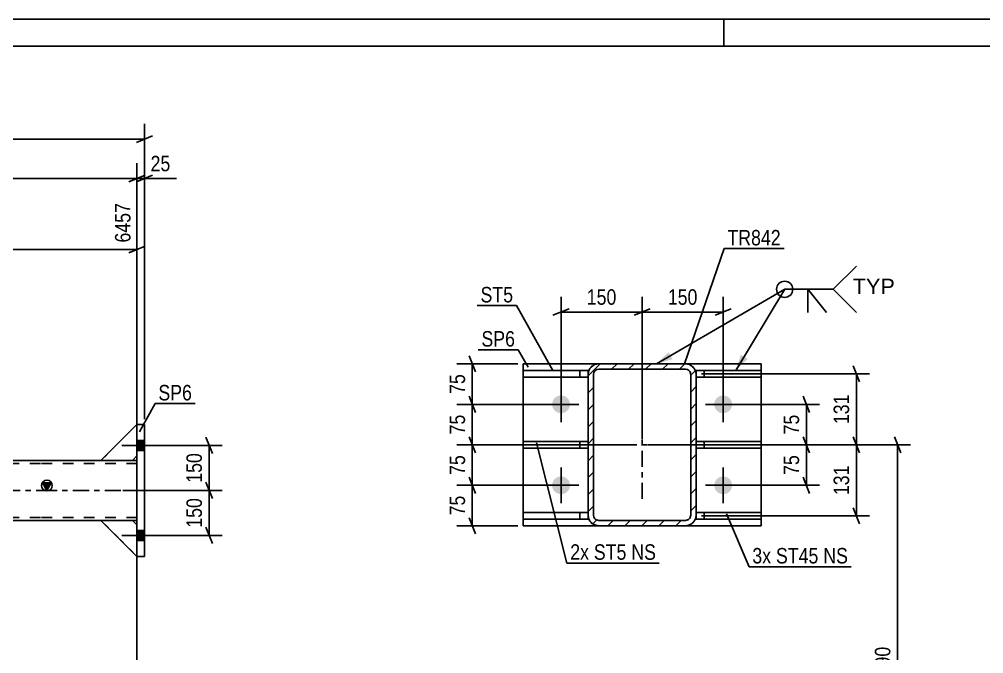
# Model space of a CAD drawing. Header units: millimetres. Extents: x 0 to 841, y 0 to 594.
# Drawn here: x 290.6 to 469.1, y 476.5 to 594 of the extents above; entities that cross this region are included whole.
import ezdxf

# ---------------------------------------------------------------- set-up
doc = ezdxf.new("R2010")
doc.units = ezdxf.units.MM
doc.linetypes.add('DXK_LINE_DOT2', pattern=[3.9198, 1.9599, -1.9599])
doc.linetypes.add('DXK_LINE_DOT3', pattern=[5.9187, 2.979, -0.9799, 0.9799, -0.9799])
doc.styles.add('Arial', font='ARIAL.TTF', dxfattribs={"height": 0.2})
doc.styles.add('Arial Narrow', font='ARIALN.TTF', dxfattribs={"height": 0.2})

# ---------------------------------------------------------------- blocks, each defined once
blk = doc.blocks.new('Unknown-761545952-1128 - 13924')
at = {"color": 5, "linetype": 'Continuous'}
for p, q in [((841, 594), (0, 594)), ((421, 589), (421, 594)), ((836, 589), (5, 589))]:
    blk.add_line(p, q, dxfattribs=at)
blk = doc.blocks.new('Part-761545952-5241 - 5232')
at = {"color": 2, "linetype": 'Continuous'}
for p, q in [((312.38, 494.52), (312.38, 518.96)), ((313.77, 518.96), (312.38, 518.96)), ((313.77, 518.96), (313.77, 494.52)), ((313.77, 494.52), (312.38, 494.52))]:
    blk.add_line(p, q, dxfattribs=at)
blk = doc.blocks.new('Part-761545952-5280 - 5232')
at = {"color": 7, "linetype": 'DXK_LINE_DOT2'}
for p, q in [((311.55, 501.18), (305.72, 501.18)), ((305.72, 501.18), (312.38, 494.52)), ((312.38, 494.52), (305.72, 501.18)), ((312.38, 500.35), (311.55, 501.18)), ((312.38, 500.35), (311.55, 501.18)), ((312.38, 494.52), (312.38, 500.35)), ((312.38, 500.35), (312.38, 500.35)), ((312.38, 494.52), (312.38, 500.35)), ((312.38, 494.52), (312.38, 494.52))]:
    blk.add_line(p, q, dxfattribs=at)
blk = doc.blocks.new('Part-761545952-5283 - 5232')
at = {"color": 2, "linetype": 'Continuous'}
for p, q in [((311.55, 501.18), (305.72, 501.18)), ((305.72, 501.18), (312.38, 494.52)), ((312.38, 500.35), (311.55, 501.18))]:
    blk.add_line(p, q, dxfattribs=at)
at = {"color": 7, "linetype": 'DXK_LINE_DOT2'}
for p, q in [((312.38, 494.52), (305.72, 501.18)), ((312.38, 500.35), (311.55, 501.18)), ((312.38, 494.52), (312.38, 500.35)), ((312.38, 500.35), (312.38, 500.35)), ((312.38, 494.52), (312.38, 500.35)), ((312.38, 494.52), (312.38, 494.52))]:
    blk.add_line(p, q, dxfattribs=at)
blk = doc.blocks.new('Part-761545952-5286 - 5232')
at = {"color": 7, "linetype": 'DXK_LINE_DOT2'}
for p, q in [((311.55, 501.18), (305.72, 501.18)), ((305.72, 501.18), (312.38, 494.52)), ((312.38, 494.52), (305.72, 501.18)), ((312.38, 500.35), (311.55, 501.18)), ((312.38, 500.35), (311.55, 501.18)), ((312.38, 494.52), (312.38, 500.35)), ((312.38, 500.35), (312.38, 500.35)), ((312.38, 494.52), (312.38, 500.35)), ((312.38, 494.52), (312.38, 494.52))]:
    blk.add_line(p, q, dxfattribs=at)
blk = doc.blocks.new('Part-761545952-5289 - 5232')
at = {"color": 7, "linetype": 'DXK_LINE_DOT2'}
for p, q in [((305.72, 512.29), (312.38, 518.96)), ((312.38, 518.96), (305.72, 512.29)), ((312.38, 518.96), (312.38, 513.13)), ((312.38, 518.96), (312.38, 518.96)), ((312.38, 513.13), (312.38, 518.96)), ((311.55, 512.29), (305.72, 512.29)), ((311.55, 512.29), (312.38, 513.13)), ((312.38, 513.13), (311.55, 512.29)), ((312.38, 513.13), (312.38, 513.13))]:
    blk.add_line(p, q, dxfattribs=at)
blk = doc.blocks.new('Part-761545952-5292 - 5232')
at = {"color": 2, "linetype": 'Continuous'}
for p, q in [((312.38, 518.96), (305.72, 512.29)), ((305.72, 512.29), (305.72, 512.29)), ((311.55, 512.29), (305.72, 512.29)), ((312.38, 513.13), (311.55, 512.29)), ((311.55, 512.29), (311.55, 512.29))]:
    blk.add_line(p, q, dxfattribs=at)
at = {"color": 7, "linetype": 'DXK_LINE_DOT2'}
for p, q in [((305.72, 512.29), (312.38, 518.96)), ((312.38, 518.96), (312.38, 513.13)), ((312.38, 518.96), (312.38, 518.96)), ((312.38, 518.96), (312.38, 513.13)), ((312.38, 513.13), (311.55, 512.29)), ((312.38, 513.13), (312.38, 513.13))]:
    blk.add_line(p, q, dxfattribs=at)
blk = doc.blocks.new('Part-761545952-5295 - 5232')
at = {"color": 7, "linetype": 'DXK_LINE_DOT2'}
for p, q in [((305.72, 512.29), (312.38, 518.96)), ((312.38, 518.96), (305.72, 512.29)), ((312.38, 518.96), (312.38, 513.13)), ((312.38, 518.96), (312.38, 518.96)), ((312.38, 513.13), (312.38, 518.96)), ((311.55, 512.29), (305.72, 512.29)), ((311.55, 512.29), (312.38, 513.13)), ((312.38, 513.13), (311.55, 512.29)), ((312.38, 513.13), (312.38, 513.13))]:
    blk.add_line(p, q, dxfattribs=at)
blk = doc.blocks.new('Part-761545952-5318 - 5232')
at = {"linetype": 'Continuous'}
blk.add_hatch(color=2, dxfattribs=at).paths.add_polyline_path([(295.72, 506.74), (294.92, 508.14), (296.52, 508.14)])
at = {"color": 2, "linetype": 'Continuous'}
for p, q in [((294.51, 512.29), (106.31, 512.29)), ((305.72, 512.29), (294.61, 512.29)), ((312.38, 512.29), (311.55, 512.29)), ((312.38, 511.18), (312.38, 502.29)), ((295.72, 506.74), (294.92, 508.14)), ((294.92, 508.14), (296.52, 508.14)), ((296.52, 508.14), (295.72, 506.74)), ((294.51, 501.18), (68.82, 501.18)), ((305.72, 501.18), (294.61, 501.18)), ((312.38, 501.18), (311.55, 501.18))]:
    blk.add_line(p, q, dxfattribs=at)
at = {"color": 7, "linetype": 'DXK_LINE_DOT2'}
for p, q in [((311.55, 512.29), (305.72, 512.29)), ((312.38, 512.29), (312.38, 511.18)), ((312.38, 512.29), (312.38, 511.97)), ((294.51, 511.74), (68.82, 511.74)), ((312.38, 511.74), (294.61, 511.74)), ((294.51, 501.74), (68.82, 501.74)), ((312.38, 501.74), (294.61, 501.74)), ((312.38, 501.18), (312.38, 502.29)), ((311.55, 501.18), (305.72, 501.18))]:
    blk.add_line(p, q, dxfattribs=at)
at = {"color": 7, "linetype": 'DXK_LINE_DOT3'}
for p, q in [((68.82, 506.74), (294.51, 506.74)), ((294.61, 506.74), (312.38, 506.74))]:
    blk.add_line(p, q, dxfattribs=at)
at = {"color": 2, "linetype": 'Continuous'}
blk.add_circle((295.72, 507.64), 1, dxfattribs=at)
blk = doc.blocks.new('Bolt-761545952-5321 - 5232')
at = {"linetype": 'Continuous'}
for points in [[(312.38, 515.99), (312.38, 514.15), (313.77, 514.15), (313.77, 515.99)], [(312.38, 515.99), (312.38, 514.15), (313.77, 514.15), (313.77, 515.99)], [(312.38, 499.32), (312.38, 497.49), (313.77, 497.49), (313.77, 499.32)], [(312.38, 499.32), (312.38, 497.49), (313.77, 497.49), (313.77, 499.32)]]:
    blk.add_hatch(color=1, dxfattribs=at).paths.add_polyline_path(points)
at = {"color": 1, "linetype": 'Continuous'}
for p, q in [((313.77, 515.99), (312.38, 515.99)), ((313.77, 515.99), (312.38, 515.99)), ((316.22, 515.07), (309.61, 515.07)), ((316.22, 515.07), (309.61, 515.07)), ((313.77, 514.15), (312.38, 514.15)), ((313.77, 514.15), (312.38, 514.15)), ((316.22, 498.4), (309.61, 498.4)), ((316.22, 498.4), (309.61, 498.4)), ((313.77, 499.32), (312.38, 499.32)), ((313.77, 499.32), (312.38, 499.32)), ((313.77, 497.49), (312.38, 497.49)), ((313.77, 497.49), (312.38, 497.49))]:
    blk.add_line(p, q, dxfattribs=at)
blk = doc.blocks.new('Part-761545952-1465 - 1422')
at = {"color": 2, "linetype": 'Continuous'}
for p, q in [((397.86, 530.18), (383.86, 530.18)), ((383.86, 530.18), (383.86, 500.18)), ((427.86, 530.18), (413.86, 530.18)), ((427.86, 530.18), (427.86, 500.18)), ((383.86, 500.18), (397.86, 500.18)), ((427.86, 500.18), (413.86, 500.18))]:
    blk.add_line(p, q, dxfattribs=at)
at = {"color": 7, "linetype": 'DXK_LINE_DOT2'}
for p, q in [((413.86, 530.18), (397.86, 530.18)), ((413.86, 500.18), (397.86, 500.18))]:
    blk.add_line(p, q, dxfattribs=at)
blk = doc.blocks.new('Part-761545952-1569 - 1422')
at = {"linetype": 'Continuous'}
h = blk.add_hatch(dxfattribs=at)
h.set_pattern_fill('', scale=0.7, style=0, pattern_type=0)
h.set_pattern_definition([(45, (415.7083, 528.9498), (-1.57154, 1.57154), [])])
h.paths.add_polyline_path([(415.86, 528.18), (415.71, 528.95), (415.27, 529.6), (414.63, 530.03), (413.86, 530.18), (397.86, 530.18), (397.1, 530.03), (396.45, 529.6), (396.01, 528.95), (395.86, 528.18), (395.86, 502.18), (396.01, 501.42), (396.45, 500.77), (397.1, 500.34), (397.86, 500.18), (413.86, 500.18), (414.63, 500.34), (415.27, 500.77), (415.71, 501.42), (415.86, 502.18)])
h.paths.add_polyline_path([(414.78, 501.8), (414.57, 501.48), (414.24, 501.26), (413.86, 501.18), (397.86, 501.18), (397.48, 501.26), (397.15, 501.48), (396.94, 501.8), (396.86, 502.18), (396.86, 528.18), (396.94, 528.57), (397.15, 528.89), (397.48, 529.11), (397.86, 529.18), (413.86, 529.18), (414.24, 529.11), (414.57, 528.89), (414.78, 528.57), (414.86, 528.18), (414.86, 502.18)])
at = {"color": 7, "linetype": 'DXK_LINE_DOT2'}
for p, q in [((397.1, 530.03), (397.86, 530.18)), ((397.86, 530.18), (413.86, 530.18)), ((413.86, 530.18), (414.63, 530.03)), ((395.86, 528.18), (396.01, 528.95)), ((396.94, 528.57), (396.86, 528.18)), ((397.86, 529.18), (397.48, 529.11)), ((397.86, 529.18), (413.86, 529.18)), ((414.24, 529.11), (413.86, 529.18)), ((414.86, 528.18), (414.78, 528.57)), ((415.71, 528.95), (415.86, 528.18)), ((395.86, 528.18), (395.86, 502.18)), ((396.86, 502.18), (396.86, 528.18)), ((414.86, 502.18), (414.86, 528.18)), ((415.86, 528.18), (415.86, 502.18)), ((396.01, 501.42), (395.86, 502.18)), ((396.86, 502.18), (396.94, 501.8)), ((414.78, 501.8), (414.86, 502.18)), ((415.86, 502.18), (415.71, 501.42)), ((397.86, 500.18), (397.1, 500.34)), ((397.48, 501.26), (397.86, 501.18)), ((397.86, 501.18), (413.86, 501.18)), ((397.86, 500.18), (413.86, 500.18)), ((413.86, 501.18), (414.24, 501.26)), ((414.63, 500.34), (413.86, 500.18))]:
    blk.add_line(p, q, dxfattribs=at)
at = {"color": 2, "linetype": 'Continuous'}
for p, q in [((397.86, 530.18), (397.1, 530.03)), ((397.86, 530.18), (413.86, 530.18)), ((414.63, 530.03), (413.86, 530.18)), ((396.01, 528.95), (395.86, 528.18)), ((396.86, 528.18), (396.94, 528.57)), ((397.48, 529.11), (397.86, 529.18)), ((397.86, 529.18), (413.86, 529.18)), ((413.86, 529.18), (414.24, 529.11)), ((414.78, 528.57), (414.86, 528.18)), ((415.86, 528.18), (415.71, 528.95)), ((395.86, 502.18), (395.86, 528.18)), ((396.86, 502.18), (396.86, 528.18)), ((414.86, 502.18), (414.86, 528.18)), ((415.86, 502.18), (415.86, 528.18)), ((395.86, 502.18), (396.01, 501.42)), ((396.94, 501.8), (396.86, 502.18)), ((414.86, 502.18), (414.78, 501.8)), ((415.71, 501.42), (415.86, 502.18)), ((397.1, 500.34), (397.86, 500.18)), ((397.86, 501.18), (397.48, 501.26)), ((397.86, 501.18), (413.86, 501.18)), ((397.86, 500.18), (413.86, 500.18)), ((414.24, 501.26), (413.86, 501.18)), ((413.86, 500.18), (414.63, 500.34))]:
    blk.add_line(p, q, dxfattribs=at)
at = {"color": 7, "linetype": 'DXK_LINE_DOT3'}
for p, q in [((405.86, 505.18), (405.86, 525.18)), ((395.86, 515.18), (415.86, 515.18))]:
    blk.add_line(p, q, dxfattribs=at)
at = {"color": 7, "linetype": 'DXK_LINE_DOT2'}
for centre, radius, start, end in [((397.86, 528.18), 2, 112.5, 157.5), ((397.86, 528.18), 1, 112.5, 157.5), ((413.86, 528.18), 1, 22.5, 67.5), ((413.86, 528.18), 2, 22.5, 67.5), ((397.86, 502.18), 1, 202.5, 247.5), ((413.86, 502.18), 1, 292.5, 337.5), ((397.86, 502.18), 2, 202.5, 247.5), ((413.86, 502.18), 2, 292.5, 337.5)]:
    blk.add_arc(centre, radius, start, end, dxfattribs=at)
at = {"color": 2, "linetype": 'Continuous'}
for centre, radius, start, end in [((397.86, 528.18), 2, 112.5, 157.5), ((397.86, 528.18), 1, 112.5, 157.5), ((413.86, 528.18), 1, 22.5, 67.5), ((413.86, 528.18), 2, 22.5, 67.5), ((397.86, 502.18), 1, 202.5, 247.5), ((413.86, 502.18), 1, 292.5, 337.5), ((397.86, 502.18), 2, 202.5, 247.5), ((413.86, 502.18), 2, 292.5, 337.5)]:
    blk.add_arc(centre, radius, start, end, dxfattribs=at)
blk = doc.blocks.new('Bolt-761545952-1578 - 1422')
at = {"linetype": 'Continuous'}
for points in [[(389.21, 522.68, -1), (392.51, 522.68, -1)], [(419.21, 522.68, -1), (422.51, 522.68, -1)], [(389.21, 507.68, -1), (392.51, 507.68, -1)], [(419.21, 507.68, -1), (422.51, 507.68, -1)]]:
    blk.add_hatch(color=1, dxfattribs=at).paths.add_polyline_path(points)
at = {"color": 1, "linetype": 'Continuous'}
for p, q in [((390.86, 519.38), (390.86, 525.98)), ((420.86, 519.38), (420.86, 525.98)), ((387.56, 522.68), (394.16, 522.68)), ((417.56, 522.68), (424.16, 522.68)), ((390.86, 504.38), (390.86, 510.98)), ((420.86, 504.38), (420.86, 510.98)), ((387.56, 507.68), (394.16, 507.68)), ((417.56, 507.68), (424.16, 507.68))]:
    blk.add_line(p, q, dxfattribs=at)
blk = doc.blocks.new('Part-761545952-1611 - 1422')
at = {"color": 2, "linetype": 'Continuous'}
for p, q in [((383.86, 501.43), (383.86, 502.63)), ((383.86, 502.63), (395.86, 502.63)), ((395.86, 501.43), (395.86, 502.18)), ((395.86, 501.43), (383.86, 501.43)), ((395.86, 501.43), (395.86, 501.43))]:
    blk.add_line(p, q, dxfattribs=at)
at = {"color": 7, "linetype": 'DXK_LINE_DOT2'}
for p, q in [((383.86, 502.63), (394.36, 502.63)), ((394.36, 501.43), (394.36, 502.63)), ((394.36, 502.63), (395.86, 502.63)), ((395.86, 502.18), (395.86, 502.63)), ((383.86, 501.43), (394.36, 501.43)), ((394.36, 501.43), (395.86, 501.43)), ((395.86, 501.43), (395.86, 501.43))]:
    blk.add_line(p, q, dxfattribs=at)
blk = doc.blocks.new('Part-761545952-1616 - 1422')
at = {"color": 2, "linetype": 'Continuous'}
for p, q in [((383.86, 527.73), (383.86, 528.93)), ((383.86, 528.93), (395.86, 528.93)), ((395.86, 528.93), (395.86, 528.18)), ((395.86, 527.73), (383.86, 527.73))]:
    blk.add_line(p, q, dxfattribs=at)
at = {"color": 7, "linetype": 'DXK_LINE_DOT2'}
for p, q in [((383.86, 528.93), (394.36, 528.93)), ((394.36, 527.73), (394.36, 528.93)), ((394.36, 528.93), (395.86, 528.93)), ((383.86, 527.73), (394.36, 527.73)), ((394.36, 527.73), (395.86, 527.73)), ((395.86, 528.18), (395.86, 527.73)), ((395.86, 527.73), (395.86, 527.73))]:
    blk.add_line(p, q, dxfattribs=at)
blk = doc.blocks.new('Part-761545952-1621 - 1422')
at = {"color": 2, "linetype": 'Continuous'}
for p, q in [((383.86, 514.58), (383.86, 515.78)), ((383.86, 515.78), (395.86, 515.78)), ((395.86, 514.58), (383.86, 514.58))]:
    blk.add_line(p, q, dxfattribs=at)
at = {"color": 7, "linetype": 'DXK_LINE_DOT2'}
for p, q in [((383.86, 515.78), (394.36, 515.78)), ((394.36, 514.58), (394.36, 515.78)), ((394.36, 515.78), (395.86, 515.78)), ((395.86, 515.78), (395.86, 514.58)), ((383.86, 514.58), (394.36, 514.58)), ((394.36, 514.58), (395.86, 514.58)), ((395.86, 514.58), (395.86, 514.58))]:
    blk.add_line(p, q, dxfattribs=at)
blk = doc.blocks.new('Part-761545952-1626 - 1422')
at = {"color": 2, "linetype": 'Continuous'}
for p, q in [((415.86, 502.63), (427.86, 502.63)), ((415.86, 501.43), (415.86, 502.18)), ((427.86, 502.63), (427.86, 501.43)), ((427.86, 501.43), (415.86, 501.43))]:
    blk.add_line(p, q, dxfattribs=at)
at = {"color": 7, "linetype": 'DXK_LINE_DOT2'}
for p, q in [((417.36, 502.63), (415.86, 502.63)), ((415.86, 502.63), (415.86, 502.63)), ((415.86, 502.18), (415.86, 502.63)), ((427.86, 502.63), (417.36, 502.63)), ((417.36, 502.63), (417.36, 501.43)), ((417.36, 501.43), (415.86, 501.43)), ((417.36, 501.43), (427.86, 501.43))]:
    blk.add_line(p, q, dxfattribs=at)
blk = doc.blocks.new('Part-761545952-1631 - 1422')
at = {"color": 2, "linetype": 'Continuous'}
for p, q in [((415.86, 528.93), (415.86, 528.93)), ((415.86, 528.93), (427.86, 528.93)), ((415.86, 528.93), (415.86, 528.18)), ((427.86, 528.93), (427.86, 527.73)), ((427.86, 527.73), (415.86, 527.73))]:
    blk.add_line(p, q, dxfattribs=at)
at = {"color": 7, "linetype": 'DXK_LINE_DOT2'}
for p, q in [((417.36, 528.93), (415.86, 528.93)), ((427.86, 528.93), (417.36, 528.93)), ((417.36, 528.93), (417.36, 527.73)), ((415.86, 527.73), (415.86, 528.18)), ((417.36, 527.73), (415.86, 527.73)), ((417.36, 527.73), (427.86, 527.73))]:
    blk.add_line(p, q, dxfattribs=at)
blk = doc.blocks.new('Part-761545952-1636 - 1422')
at = {"color": 2, "linetype": 'Continuous'}
for p, q in [((415.86, 515.78), (427.86, 515.78)), ((427.86, 515.78), (427.86, 514.58)), ((427.86, 514.58), (415.86, 514.58))]:
    blk.add_line(p, q, dxfattribs=at)
at = {"color": 7, "linetype": 'DXK_LINE_DOT2'}
for p, q in [((417.36, 515.78), (415.86, 515.78)), ((415.86, 515.78), (415.86, 515.78)), ((415.86, 515.78), (415.86, 514.58)), ((427.86, 515.78), (417.36, 515.78)), ((417.36, 515.78), (417.36, 514.58)), ((415.86, 514.58), (417.36, 514.58)), ((417.36, 514.58), (427.86, 514.58))]:
    blk.add_line(p, q, dxfattribs=at)
blk = doc.blocks.new('StraightDimension-761545952-5564 - 5232')
at = {"color": 7, "linetype": 'Continuous'}
for p, q in [((325.15, 508.24), (326.35, 505.24)), ((309.74, 506.74), (328.15, 506.74)), ((325.75, 498.4), (325.75, 506.74)), ((326.35, 496.9), (325.15, 499.9)), ((314.77, 498.4), (328.15, 498.4))]:
    blk.add_line(p, q, dxfattribs=at)
at = {"color": 0}
blk.add_wipeout([(325, 505.91), (320.8, 505.91), (320.8, 499.23), (325, 499.23)], dxfattribs=at)
at = {"color": 3, "style": 'Arial Narrow'}
blk.add_text('150', height=2.863, rotation=90.0002, dxfattribs=at).set_placement((324.4, 499.83))
blk = doc.blocks.new('StraightDimension-761545952-5476 - 5232')
at = {"color": 7, "linetype": 'Continuous'}
for p, q in [((312.38, 513.29), (312.38, 559.96)), ((310.88, 550.75), (313.88, 551.95)), ((100.93, 551.35), (312.38, 551.35))]:
    blk.add_line(p, q, dxfattribs=at)
at = {"color": 0, "linetype": 'Continuous'}
blk.add_wipeout([(311.78, 560.56), (307.58, 560.56), (307.58, 552.05), (311.78, 552.05)], dxfattribs=at)
at = {"color": 3, "linetype": 'Continuous', "style": 'Arial Narrow'}
blk.add_text('6457', height=2.863, rotation=90.0002, dxfattribs=at).set_placement((311.18, 552.65))
blk = doc.blocks.new('StraightDimension-761545952-5408 - 5232')
at = {"color": 7, "linetype": 'Continuous'}
blk.add_line((312.38, 500.18), (312.38, 461.55), dxfattribs=at)
blk = doc.blocks.new('StraightDimension-761545952-5575 - 5232')
at = {"color": 7, "linetype": 'Continuous'}
for p, q in [((325.15, 516.57), (326.35, 513.57)), ((314.77, 515.07), (328.15, 515.07)), ((325.75, 506.74), (325.75, 515.07)), ((326.35, 505.24), (325.15, 508.24)), ((309.74, 506.74), (328.15, 506.74))]:
    blk.add_line(p, q, dxfattribs=at)
at = {"color": 0}
blk.add_wipeout([(325, 514.25), (320.8, 514.25), (320.8, 507.56), (325, 507.56)], dxfattribs=at)
at = {"color": 3, "style": 'Arial Narrow'}
blk.add_text('150', height=2.863, rotation=90.0002, dxfattribs=at).set_placement((324.4, 508.16))
blk = doc.blocks.new('StraightDimension-761545952-5494 - 5232')
at = {"color": 7, "linetype": 'Continuous'}
for p, q in [((313.77, 519.96), (313.77, 574.65)), ((50.94, 571.8), (313.77, 571.8)), ((312.27, 571.2), (315.27, 572.4))]:
    blk.add_line(p, q, dxfattribs=at)
blk = doc.blocks.new('StraightDimension-761545952-9293 - 5232')
at = {"color": 7, "linetype": 'Continuous'}
for p, q in [((312.38, 519.96), (312.38, 567.35)), ((313.77, 519.96), (313.77, 567.35)), ((310.88, 563.9), (313.88, 565.1)), ((315.27, 565.1), (312.27, 563.9)), ((312.38, 564.5), (313.77, 564.5))]:
    blk.add_line(p, q, dxfattribs=at)
at = {"color": 0}
blk.add_wipeout([(319.15, 565.25), (319.15, 569.45), (314.3, 569.45), (314.3, 565.25)], dxfattribs=at)
at = {"color": 7, "linetype": 'Continuous'}
blk.add_line((313.77, 564.5), (319.68, 564.5), dxfattribs=at)
blk.add_line((313.77, 564.5), (319.68, 564.5), dxfattribs=at)
at = {"color": 3, "style": 'Arial Narrow'}
blk.add_text('25', height=2.863, dxfattribs=at).set_placement((314.9, 565.85))
blk = doc.blocks.new('StraightDimension-761545952-9294 - 5232')
at = {"color": 7, "linetype": 'Continuous'}
for p, q in [((312.38, 519.96), (312.38, 567.35)), ((50.94, 564.5), (312.38, 564.5)), ((310.88, 563.9), (313.88, 565.1))]:
    blk.add_line(p, q, dxfattribs=at)
blk = doc.blocks.new('StraightDimension-761545952-13148 - 1422')
at = {"color": 7, "linetype": 'Continuous'}
for p, q in [((373.84, 509.18), (375.04, 506.18)), ((389.86, 507.68), (371.59, 507.68)), ((374.44, 500.18), (374.44, 507.68)), ((375.04, 498.68), (373.84, 501.68)), ((382.86, 500.18), (371.59, 500.18))]:
    blk.add_line(p, q, dxfattribs=at)
at = {"color": 0}
blk.add_wipeout([(373.69, 506.36), (369.49, 506.36), (369.49, 501.51), (373.69, 501.51)], dxfattribs=at)
at = {"color": 3, "style": 'Arial Narrow'}
blk.add_text('75', height=2.863, rotation=90.0002, dxfattribs=at).set_placement((373.09, 502.11))
blk = doc.blocks.new('StraightDimension-761545952-13146 - 1422')
at = {"color": 7, "linetype": 'Continuous'}
for p, q in [((373.84, 524.18), (375.04, 521.18)), ((389.86, 522.68), (371.59, 522.68)), ((374.44, 515.18), (374.44, 522.68)), ((375.04, 513.68), (373.84, 516.68)), ((404.86, 515.18), (371.59, 515.18))]:
    blk.add_line(p, q, dxfattribs=at)
at = {"color": 0}
blk.add_wipeout([(373.69, 521.36), (369.49, 521.36), (369.49, 516.51), (373.69, 516.51)], dxfattribs=at)
at = {"color": 3, "style": 'Arial Narrow'}
blk.add_text('75', height=2.863, rotation=90.0002, dxfattribs=at).set_placement((373.09, 517.11))
blk = doc.blocks.new('StraightDimension-761545952-13266 - 1422')
at = {"color": 7, "linetype": 'Continuous'}
for p, q in [((435.66, 516.68), (436.86, 513.68)), ((406.86, 515.18), (438.66, 515.18)), ((436.26, 507.68), (436.26, 515.18)), ((436.86, 506.18), (435.66, 509.18)), ((421.86, 507.68), (438.66, 507.68))]:
    blk.add_line(p, q, dxfattribs=at)
at = {"color": 0}
blk.add_wipeout([(435.51, 513.86), (431.31, 513.86), (431.31, 509.01), (435.51, 509.01)], dxfattribs=at)
at = {"color": 3, "style": 'Arial Narrow'}
blk.add_text('75', height=2.863, rotation=90.0002, dxfattribs=at).set_placement((434.91, 509.61))
blk = doc.blocks.new('StraightDimension-761545952-13017 - 1422')
at = {"color": 7, "linetype": 'Continuous'}
for p, q in [((390.86, 523.68), (390.86, 542.62)), ((405.86, 516.18), (405.86, 542.62)), ((392.36, 540.37), (389.36, 539.17)), ((390.86, 539.77), (405.86, 539.77)), ((404.36, 539.17), (407.36, 540.37))]:
    blk.add_line(p, q, dxfattribs=at)
at = {"color": 0}
blk.add_wipeout([(401.7, 540.52), (401.7, 544.72), (395.02, 544.72), (395.02, 540.52)], dxfattribs=at)
at = {"color": 3, "style": 'Arial Narrow'}
blk.add_text('150', height=2.863, dxfattribs=at).set_placement((395.62, 541.12))
blk = doc.blocks.new('StraightDimension-761545952-13145 - 1422')
at = {"color": 7, "linetype": 'Continuous'}
for p, q in [((382.86, 530.18), (371.59, 530.18)), ((373.84, 531.68), (375.04, 528.68)), ((374.44, 522.68), (374.44, 530.18)), ((375.04, 521.18), (373.84, 524.18)), ((389.86, 522.68), (371.59, 522.68))]:
    blk.add_line(p, q, dxfattribs=at)
at = {"color": 0}
blk.add_wipeout([(373.69, 528.86), (369.49, 528.86), (369.49, 524.01), (373.69, 524.01)], dxfattribs=at)
at = {"color": 3, "style": 'Arial Narrow'}
blk.add_text('75', height=2.863, rotation=90.0002, dxfattribs=at).set_placement((373.09, 524.61))
blk = doc.blocks.new('StraightDimension-761545952-13239 - 1422')
at = {"color": 7, "linetype": 'Continuous'}
for p, q in [((446.11, 513.68), (444.91, 516.68)), ((416.86, 515.18), (447.91, 515.18)), ((445.51, 502.03), (445.51, 515.18)), ((444.91, 503.53), (446.11, 500.53)), ((416.86, 502.03), (447.91, 502.03))]:
    blk.add_line(p, q, dxfattribs=at)
at = {"color": 0}
blk.add_wipeout([(444.76, 511.95), (440.56, 511.95), (440.56, 505.27), (444.76, 505.27)], dxfattribs=at)
at = {"color": 3, "style": 'Arial Narrow'}
blk.add_text('131', height=2.863, rotation=90.0002, dxfattribs=at).set_placement((444.16, 505.87))
blk = doc.blocks.new('StraightDimension-761545952-13016 - 1422')
at = {"color": 7, "linetype": 'Continuous'}
for p, q in [((405.86, 516.18), (405.86, 542.62)), ((420.86, 523.68), (420.86, 542.62)), ((407.36, 540.37), (404.36, 539.17)), ((405.86, 539.77), (420.86, 539.77)), ((419.36, 539.17), (422.36, 540.37))]:
    blk.add_line(p, q, dxfattribs=at)
at = {"color": 0}
blk.add_wipeout([(416.7, 540.52), (416.7, 544.72), (410.02, 544.72), (410.02, 540.52)], dxfattribs=at)
at = {"color": 3, "style": 'Arial Narrow'}
blk.add_text('150', height=2.863, dxfattribs=at).set_placement((410.62, 541.12))
blk = doc.blocks.new('StraightDimension-761545952-13147 - 1422')
at = {"color": 7, "linetype": 'Continuous'}
for p, q in [((373.84, 516.68), (375.04, 513.68)), ((404.86, 515.18), (371.59, 515.18)), ((374.44, 507.68), (374.44, 515.18)), ((375.04, 506.18), (373.84, 509.18)), ((389.86, 507.68), (371.59, 507.68))]:
    blk.add_line(p, q, dxfattribs=at)
at = {"color": 0}
blk.add_wipeout([(373.69, 513.86), (369.49, 513.86), (369.49, 509.01), (373.69, 509.01)], dxfattribs=at)
at = {"color": 3, "style": 'Arial Narrow'}
blk.add_text('75', height=2.863, rotation=90.0002, dxfattribs=at).set_placement((373.09, 509.61))
blk = doc.blocks.new('StraightDimension-761545952-13407 - 1422')
at = {"color": 7, "linetype": 'Continuous'}
for p, q in [((453.74, 513.68), (452.54, 516.68)), ((406.86, 515.18), (455.54, 515.18)), ((453.14, 433.08), (453.14, 515.18)), ((452.54, 434.58), (453.74, 431.58)), ((406.86, 433.08), (455.54, 433.08))]:
    blk.add_line(p, q, dxfattribs=at)
at = {"color": 0}
blk.add_wipeout([(452.39, 478.39), (448.19, 478.39), (448.19, 469.88), (452.39, 469.88)], dxfattribs=at)
at = {"color": 3, "style": 'Arial Narrow'}
blk.add_text('3290', height=2.863, rotation=90.0002, dxfattribs=at).set_placement((451.79, 470.48))
blk = doc.blocks.new('StraightDimension-761545952-13238 - 1422')
at = {"color": 7, "linetype": 'Continuous'}
for p, q in [((416.86, 528.33), (447.91, 528.33)), ((446.11, 526.83), (444.91, 529.83)), ((445.51, 515.18), (445.51, 528.33)), ((444.91, 516.68), (446.11, 513.68)), ((416.86, 515.18), (447.91, 515.18))]:
    blk.add_line(p, q, dxfattribs=at)
at = {"color": 0}
blk.add_wipeout([(444.76, 525.1), (440.56, 525.1), (440.56, 518.42), (444.76, 518.42)], dxfattribs=at)
at = {"color": 3, "style": 'Arial Narrow'}
blk.add_text('131', height=2.863, rotation=90.0002, dxfattribs=at).set_placement((444.16, 519.02))
blk = doc.blocks.new('StraightDimension-761545952-13265 - 1422')
at = {"color": 7, "linetype": 'Continuous'}
for p, q in [((435.66, 524.18), (436.86, 521.18)), ((421.86, 522.68), (438.66, 522.68)), ((436.26, 515.18), (436.26, 522.68)), ((436.86, 513.68), (435.66, 516.68)), ((406.86, 515.18), (438.66, 515.18))]:
    blk.add_line(p, q, dxfattribs=at)
at = {"color": 0}
blk.add_wipeout([(435.51, 521.36), (431.31, 521.36), (431.31, 516.51), (435.51, 516.51)], dxfattribs=at)
at = {"color": 3, "style": 'Arial Narrow'}
blk.add_text('75', height=2.863, rotation=90.0002, dxfattribs=at).set_placement((434.91, 517.11))
blk = doc.blocks.new('Mark-761545952-5237 - 5232')
at = {"color": 0}
blk.add_wipeout([(322.57, 523.41), (322.57, 526.41), (316.35, 526.41), (316.35, 523.41)], dxfattribs=at)
blk.add_wipeout([(322.57, 523.41), (322.57, 526.41), (316.35, 526.41), (316.35, 523.41)], dxfattribs=at)
at = {"color": 30, "linetype": 'Continuous'}
for p, q in [((312.88, 517.57), (315.75, 522.81)), ((315.75, 522.81), (323.17, 522.81))]:
    blk.add_line(p, q, dxfattribs=at)
at = {"color": 3, "style": 'Arial Narrow'}
blk.add_text('SP6', height=2.863, dxfattribs=at).set_placement((316.35, 523.41))
blk = doc.blocks.new('MarkSet-761545952-13345 - 1422')
at = {"color": 0}
for points in [[(396.03, 493.89), (396.03, 496.89), (392.56, 496.89), (392.56, 493.89)], [(402.96, 493.89), (402.96, 496.89), (396.93, 496.89), (396.93, 493.89)], [(408.42, 493.89), (408.42, 496.89), (403.86, 496.89), (403.86, 493.89)]]:
    blk.add_wipeout(points, dxfattribs=at)
for points in [[(396.03, 493.89), (396.03, 496.89), (392.56, 496.89), (392.56, 493.89)], [(402.96, 493.89), (402.96, 496.89), (396.93, 496.89), (396.93, 493.89)], [(408.42, 493.89), (408.42, 496.89), (403.86, 496.89), (403.86, 493.89)]]:
    blk.add_wipeout(points, dxfattribs=at)
at = {"color": 30, "linetype": 'Continuous'}
for p, q in [((386.29, 515.52), (391.96, 493.29)), ((391.96, 493.29), (409.02, 493.29))]:
    blk.add_line(p, q, dxfattribs=at)
at = {"color": 3, "style": 'Arial Narrow'}
for s, p in [('2x', (392.56, 493.89)), ('ST5', (396.93, 493.89)), ('NS', (403.86, 493.89))]:
    blk.add_text(s, height=2.863, dxfattribs=at).set_placement(p)
blk = doc.blocks.new('WeldMark-761545952-16494 - 1422')
at = {"linetype": 'Continuous'}
for points in [[(411.5, 531.05), (408.53, 530.18), (410.75, 532.34)], [(425.4, 531.12), (423.22, 528.93), (424.12, 531.89)]]:
    blk.add_hatch(color=30, dxfattribs=at).paths.add_polyline_path(points)
at = {"color": 30, "linetype": 'Continuous'}
for p, q in [((408.53, 530.18), (432.24, 543.99)), ((423.22, 528.93), (432.24, 543.99)), ((432.24, 543.99), (441.24, 543.99))]:
    blk.add_line(p, q, dxfattribs=at)
at = {"color": 3, "linetype": 'Continuous'}
for q in [(439.95, 539.7), (436.53, 539.7)]:
    blk.add_line((436.53, 543.99), q, dxfattribs=at)
for start, end in [(90, 270), (270, 90)]:
    blk.add_arc((432.24, 543.99), 1.5, start, end, dxfattribs=at)
at = {"color": 0, "linetype": 'Continuous'}
blk.add_wipeout([(452.61, 543.09), (452.61, 546.09), (444.84, 546.09), (444.84, 543.09)], dxfattribs=at)
blk.add_wipeout([(452.61, 543.09), (452.61, 546.09), (444.84, 546.09), (444.84, 543.09)], dxfattribs=at)
at = {"color": 3, "linetype": 'Continuous'}
for q in [(445.53, 548.28), (445.53, 539.7)]:
    blk.add_line((441.24, 543.99), q, dxfattribs=at)
at = {"color": 3, "linetype": 'Continuous', "style": 'Arial'}
blk.add_text('TYP', height=2.865, dxfattribs=at).set_placement((444.84, 543.09))
blk = doc.blocks.new('Mark-761545952-13282 - 1422')
at = {"color": 0}
blk.add_wipeout([(431.52, 552.12), (431.52, 555.12), (421.65, 555.12), (421.65, 552.12)], dxfattribs=at)
blk.add_wipeout([(431.52, 552.12), (431.52, 555.12), (421.65, 555.12), (421.65, 552.12)], dxfattribs=at)
at = {"color": 30, "linetype": 'Continuous'}
for p, q in [((413.73, 530.18), (421.05, 551.52)), ((421.05, 551.52), (432.12, 551.52))]:
    blk.add_line(p, q, dxfattribs=at)
at = {"color": 3, "style": 'Arial Narrow'}
blk.add_text('TR842', height=2.863, dxfattribs=at).set_placement((421.65, 552.12))
blk = doc.blocks.new('Mark-761545952-13279 - 1422')
at = {"color": 0}
blk.add_wipeout([(382.35, 533.38), (382.35, 536.38), (376.13, 536.38), (376.13, 533.38)], dxfattribs=at)
blk.add_wipeout([(382.35, 533.38), (382.35, 536.38), (376.13, 536.38), (376.13, 533.38)], dxfattribs=at)
at = {"color": 30, "linetype": 'Continuous'}
for p in [(375.53, 532.78), (384.79, 529.54)]:
    blk.add_line(p, (382.95, 532.78), dxfattribs=at)
at = {"color": 3, "style": 'Arial Narrow'}
blk.add_text('SP6', height=2.863, dxfattribs=at).set_placement((376.13, 533.38))
blk = doc.blocks.new('Mark-761545952-13288 - 1422')
at = {"color": 0}
blk.add_wipeout([(381.99, 541.56), (381.99, 544.56), (375.96, 544.56), (375.96, 541.56)], dxfattribs=at)
blk.add_wipeout([(381.99, 541.56), (381.99, 544.56), (375.96, 544.56), (375.96, 541.56)], dxfattribs=at)
at = {"color": 30, "linetype": 'Continuous'}
for p in [(375.36, 540.96), (389.31, 528.93)]:
    blk.add_line(p, (382.59, 540.96), dxfattribs=at)
at = {"color": 3, "style": 'Arial Narrow'}
blk.add_text('ST5', height=2.863, dxfattribs=at).set_placement((375.96, 541.56))
blk = doc.blocks.new('MarkSet-761545952-13339 - 1422')
at = {"color": 0}
for points in [[(429.73, 493.21), (429.73, 496.21), (426.26, 496.21), (426.26, 493.21)], [(438.49, 493.21), (438.49, 496.21), (430.63, 496.21), (430.63, 493.21)], [(443.95, 493.21), (443.95, 496.21), (439.39, 496.21), (439.39, 493.21)]]:
    blk.add_wipeout(points, dxfattribs=at)
for points in [[(429.73, 493.21), (429.73, 496.21), (426.26, 496.21), (426.26, 493.21)], [(438.49, 493.21), (438.49, 496.21), (430.63, 496.21), (430.63, 493.21)], [(443.95, 493.21), (443.95, 496.21), (439.39, 496.21), (439.39, 493.21)]]:
    blk.add_wipeout(points, dxfattribs=at)
at = {"color": 30, "linetype": 'Continuous'}
for p, q in [((421.49, 502.38), (425.66, 492.61)), ((425.66, 492.61), (444.55, 492.61))]:
    blk.add_line(p, q, dxfattribs=at)
at = {"color": 3, "style": 'Arial Narrow'}
for s, p in [('3x', (426.26, 493.21)), ('ST45', (430.63, 493.21)), ('NS', (439.39, 493.21))]:
    blk.add_text(s, height=2.863, dxfattribs=at).set_placement(p)

msp = doc.modelspace()

# ---------------------------------------------------------------- block references
for name in ['Unknown-761545952-1128 - 13924', 'Part-761545952-1465 - 1422', 'Part-761545952-1569 - 1422', 'Part-761545952-1616 - 1422', 'Part-761545952-1631 - 1422', 'Bolt-761545952-1578 - 1422', 'Part-761545952-5289 - 5232', 'Part-761545952-5292 - 5232', 'Part-761545952-5295 - 5232', 'Part-761545952-5241 - 5232', 'Bolt-761545952-5321 - 5232', 'Part-761545952-1621 - 1422', 'Part-761545952-1636 - 1422', 'Part-761545952-5318 - 5232', 'Part-761545952-1611 - 1422', 'Part-761545952-1626 - 1422', 'Part-761545952-5280 - 5232', 'Part-761545952-5283 - 5232', 'Part-761545952-5286 - 5232']:
    msp.add_blockref(name, (0, 0))

# ---------------------------------------------------------------- next in the draw order: block references
for name in ['StraightDimension-761545952-5476 - 5232', 'StraightDimension-761545952-13146 - 1422', 'StraightDimension-761545952-13266 - 1422', 'StraightDimension-761545952-13148 - 1422', 'StraightDimension-761545952-5564 - 5232']:
    msp.add_blockref(name, (0, 0))

# ---------------------------------------------------------------- next in the draw order: block references
for name in ['StraightDimension-761545952-13017 - 1422', 'StraightDimension-761545952-5575 - 5232', 'StraightDimension-761545952-13239 - 1422', 'StraightDimension-761545952-5408 - 5232']:
    msp.add_blockref(name, (0, 0))

# ---------------------------------------------------------------- next in the draw order: block references
for name in ['StraightDimension-761545952-5494 - 5232', 'StraightDimension-761545952-13016 - 1422', 'StraightDimension-761545952-13145 - 1422']:
    msp.add_blockref(name, (0, 0))

# ---------------------------------------------------------------- next in the draw order: block references
for name in ['StraightDimension-761545952-9293 - 5232', 'Mark-761545952-13279 - 1422', 'StraightDimension-761545952-13147 - 1422', 'StraightDimension-761545952-13407 - 1422']:
    msp.add_blockref(name, (0, 0))

# ---------------------------------------------------------------- next in the draw order: block references
for name in ['StraightDimension-761545952-9294 - 5232', 'Mark-761545952-13288 - 1422', 'StraightDimension-761545952-13238 - 1422', 'MarkSet-761545952-13339 - 1422']:
    msp.add_blockref(name, (0, 0))

# ---------------------------------------------------------------- next in the draw order: block references
for name in ['WeldMark-761545952-16494 - 1422', 'Mark-761545952-5237 - 5232', 'StraightDimension-761545952-13265 - 1422']:
    msp.add_blockref(name, (0, 0))

# ---------------------------------------------------------------- next in the draw order: block references
for name in ['Mark-761545952-13282 - 1422', 'MarkSet-761545952-13345 - 1422']:
    msp.add_blockref(name, (0, 0))

doc.saveas('drawing.dxf')
